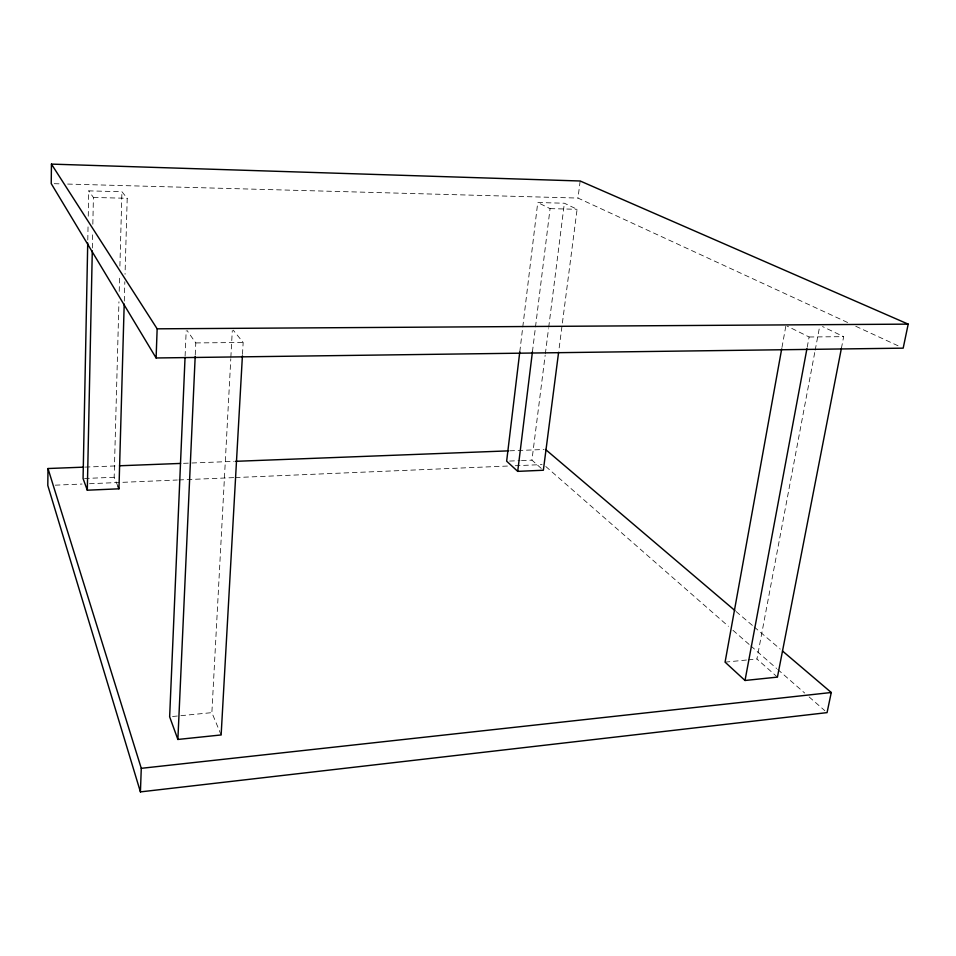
<?xml version="1.0" encoding="UTF-8"?>
<svg xmlns="http://www.w3.org/2000/svg" width="956" height="956" viewBox="0 0 956 956"><rect width="100%" height="100%" fill="white"/><g stroke="black" fill="none" stroke-linecap="round" stroke-linejoin="round"><path stroke-width="0.72" stroke-dasharray="4.78 3.58" d="M87.785 240.052L88.072 225.15M88.251 216.199L88.753 190.865L121.926 191.726L127.208 198.286L125.045 274.276M92.35 247.986L92.66 233.121M92.84 224.206L93.401 197.462L88.753 190.865M117.899 486.245L114.17 477.271L118.938 301.785M119.213 291.365L119.667 275.005M119.906 266.091L121.926 191.726M124.292 301.092L124.842 281.721M185.094 356.182L186.181 330.848M195.251 354.855L195.789 342.929L187.041 330.489M221.135 734.949L211.874 712.638L230.79 358.799M230.862 357.305L232.296 330.549M242.489 354.365L243.159 342.475L233.276 330.179M519.789 351.808L537.75 202.529L564.363 203.222L577.089 209.292L558.794 350.828M532.432 351.808L550.07 208.635L537.75 202.529M541.275 468.416L531.93 460.147L545.159 355.309M545.35 353.84L548.517 328.733M548.708 327.251L564.363 203.222M847.625 322.507L577.962 198.071L580.173 180.995M781.96 347.458L785.94 325.506M807.199 347.267L809.111 336.99L787.218 326.139M777.431 677.111L756.937 658.995L814.906 351.629M815.181 350.171L819.603 326.749M841.4 348.343L843.67 336.655L822.519 326.546M172.558 716.498L211.874 712.638M725.078 662.138L746.803 659.999M748.249 659.855L756.937 658.995M55.245 485.17L82.037 484.035M89.482 483.724L177.326 480.008M178.808 479.948L233.897 477.618M235.379 477.558L507.827 466.038M515.272 465.727L542.064 464.592M84.546 478.49L114.17 477.271M509.62 461.067L520.028 460.637M521.51 460.577L531.93 460.147M85.227 467.09L118.006 465.835M183.54 463.325L234.184 461.378M509.751 450.814L544.012 449.499M195.789 342.929L243.159 342.475M809.111 336.99L843.67 336.655M93.401 197.462L127.208 198.286M550.07 208.635L577.089 209.292M54.217 183.695L61.674 183.899M67.637 184.066L577.962 198.071M855.751 326.259L899.118 346.275M736.012 611.481L753.017 625.953M754.153 626.909L780.239 649.1M545.792 466.492L728.448 626.335M732.929 630.255L749.743 644.965M750.866 645.945L776.642 668.495M777.754 669.487L804.653 693.016M809.135 696.936L824.825 710.667"/><path stroke-width="1.43" d="M83.746 467.149L47.991 468.524L47.8 485.481L140.424 791.891L827.06 712.626L831.266 692.503L782.51 651.024M51.445 164.109L51.23 183.612L156.103 357.974L903.181 348.151L908.2 324.132L580.173 180.995L51.445 164.109L157.154 328.828L156.103 357.974M87.725 243.039L83.076 478.55L87.307 490.201L118.962 488.815L124.196 304.068M87.307 490.201L92.29 250.95M140.424 791.891L141.273 768.325L47.991 468.524M185.034 357.675L169.642 716.785L177.876 739.454L221.135 734.949L242.406 355.847M177.876 739.454L195.191 356.349M519.789 351.808L506.644 461.186L517.71 471.368L543.355 470.244L558.603 352.31M517.71 471.368L532.432 351.808M781.697 348.916L725.078 662.138L745.011 680.481L777.431 677.111L841.4 348.343M745.011 680.481L806.924 348.737M141.273 768.325L831.266 692.503M119.488 465.775L180.565 463.433M235.678 461.318L508.257 450.874M157.154 328.828L908.2 324.132M545.506 449.44L734.877 610.514M117.899 486.245L118.962 488.815"/></g></svg>
